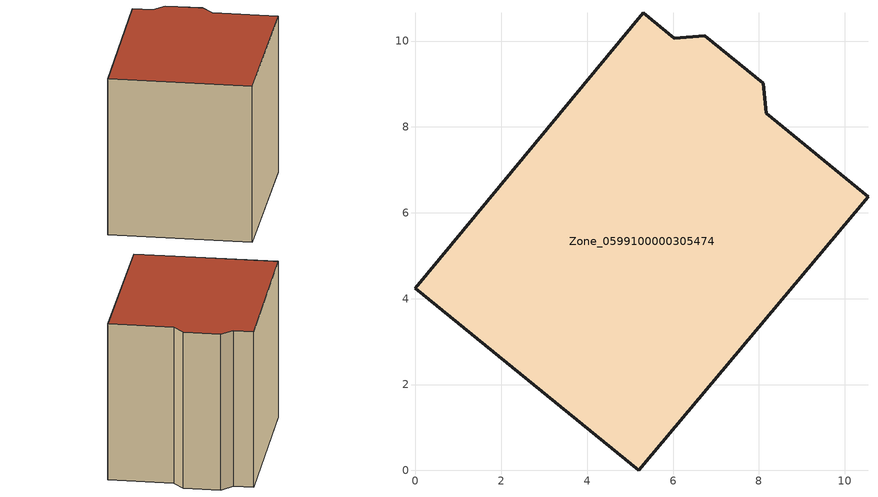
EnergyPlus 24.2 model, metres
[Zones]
Zone_0599100000305474
 floor ground (C_G): 5.2,0 0,4.24 5.3,10.66 6.03,10.06 6.74,10.12 8.1,9.01 8.17,8.31 10.54,6.37 z0
 wall outside (C_F): 8.17,8.31 8.1,9.01 6.74,10.12 6.03,10.06 5.3,10.66 0,4.24 5.2,0 10.54,6.37 8.17,8.31 z0:7.82
 roof outside (C_R): 5.2,0 10.54,6.37 8.17,8.31 8.1,9.01 6.74,10.12 6.03,10.06 5.3,10.66 0,4.24 z7.82
[BUILDING]
Pand.0599100000305474: North Axis=0; Terrain=City; Loads Convergence Tolerance Value=0.04; Temperature Convergence Tolerance Value=0.4; Solar Distribution=FullExterior; Maximum Number of Warmup Days=25; Minimum Number of Warmup Days=1
[Site:Location]
Rotterdam.The.Hague.AP_ZH_NLD Design_Conditions: Latitude=51.96; Longitude=4.45; Time Zone=1; Elevation=-4.5
[SITE:GROUNDTEMPERATURE:BUILDINGSURFACE]
18, 18, 18, 18, 18, 18, 18, 18, 18, 18, 18, 18
[MATERIAL] Thermal Absorptance=0.9; Solar Absorptance=0.7; Visible Absorptance=0.7
Name | Roughness | Thickness | Conductivity | Density | Specific Heat
G.TI.1946 | MediumSmooth | 0.15 | 1 | 540 | 1210
F.TI.1946 | Rough | 0.3 | 0.857143 | 1920 | 840
R.TI.1946 | MediumRough | 0.2 | 0.1 | 1500 | 1000
[CONSTRUCTION]
C_G: G.TI.1946
C_F: F.TI.1946
C_R: R.TI.1946
[ZONE]
Zone_0599100000305474: Type=1; Multiplier=1; Ceiling Height=Autocalculate; Volume=Autocalculate; Floor Area=autocalculate; Part of Total Floor Area=Yes
[ZONEINFILTRATION:DESIGNFLOWRATE]
Infil_Zone_0599100000305474: Zone or ZoneList or Space or SpaceList=Zone_0599100000305474; Schedule=AlwaysOn; Design Flow Rate Calculation Method=Flow/Area; Flow Rate per Floor Area=0.003; Constant Term Coefficient=1; Temperature Term Coefficient=0; Velocity Term Coefficient=0; Velocity Squared Term Coefficient=0
[HVACTEMPLATE:ZONE:IDEALLOADSAIRSYSTEM]
Zone_0599100000305474: Maximum Heating Supply Air Temperature=50; Minimum Cooling Supply Air Temperature=13; Maximum Heating Supply Air Humidity Ratio=0.0156; Minimum Cooling Supply Air Humidity Ratio=0.0077; Heating Limit=NoLimit; Cooling Limit=NoLimit; Dehumidification Control Type=ConstantSensibleHeatRatio; Cooling Sensible Heat Ratio=0.7; Dehumidification Setpoint=60; Humidification Control Type=None; Humidification Setpoint=30; Outdoor Air Method=None; Outdoor Air Flow Rate per Person=0.00944; Outdoor Air Flow Rate per Zone Floor Area=0; Outdoor Air Flow Rate per Zone=0; Demand Controlled Ventilation Type=None; Outdoor Air Economizer Type=NoEconomizer; Heat Recovery Type=None; Sensible Heat Recovery Effectiveness=0.7; Latent Heat Recovery Effectiveness=0.65
[ZONECONTROL:THERMOSTAT]
ThermostatControl_Zone_0599100000305474: Zone or ZoneList=Zone_0599100000305474; Control Type Schedule=DualSetpointControlType; Control 1=Thermostat_Zone_0599100000305474; Temperature Difference Between Cutout And Setpoint=0
[THERMOSTATSETPOINT:DUALSETPOINT]
Thermostat_Zone_0599100000305474: Heating Setpoint Temperature Schedule=HeatingSetpoint_Zone_0599100000305474; Cooling Setpoint Temperature Schedule=CoolingSetpoint_Zone_0599100000305474
[SCHEDULE:COMPACT]
HeatingSetpoint_Zone_0599100000305474: Through: 12/31, For: AllDays, Until: 24:00, 21
CoolingSetpoint_Zone_0599100000305474: Through: 12/31, For: AllDays, Until: 24:00, 24
DualSetpointControlType: Through: 12/31, For: AllDays, Until: 24:00, 4
AlwaysOn: Through: 12/31, For: AllDays, Until: 24:00, 1
